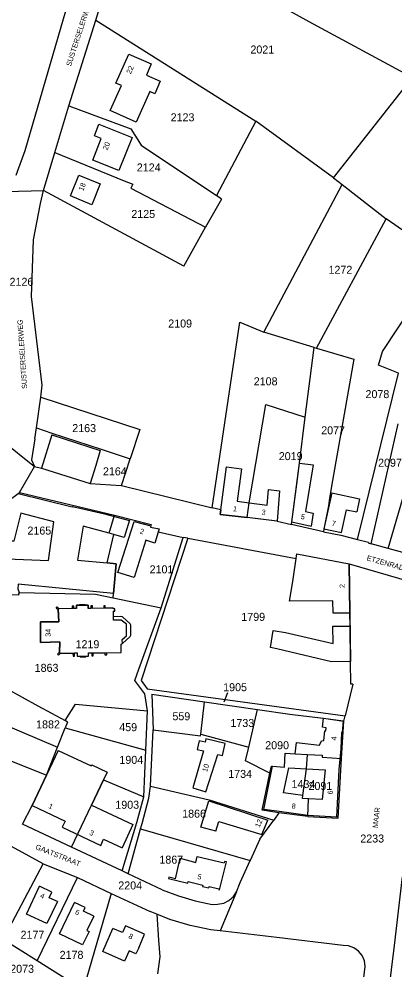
# Model space of a CAD drawing. Extents: x 191922 to 199923, y 328959 to 333350.
# Drawn here: x 193912.9 to 194039.9, y 332491.7 to 332812.5 of the extents above; entities that cross this region are included whole.
import ezdxf

# ---------------------------------------------------------------- set-up
doc = ezdxf.new("R2010")
doc.units = 0
for name, color, linetype in [('bestemmingsplangebied', 7, 'Continuous'), ('bouwvlak', 7, 'Continuous'), ('enkelbestemming', 7, 'Continuous'), ('Level 6', 7, 'Continuous'), ('maatvoering - maximum aantal wooneenheden', 7, 'Continuous'), ('Maatvoering_symbolen', 7, 'Continuous'), ('recreatiewoning', 7, 'Continuous')]:
    doc.layers.add(name, color=color, linetype=linetype)

msp = doc.modelspace()

# ---------------------------------------------------------------- linework, layer by layer
at = {"layer": 'bestemmingsplangebied'}
for p, q in [((193938.9, 332812.12), (193950.57, 332849.84)), ((193938.9, 332812.12), (193950.57, 332849.84)), ((193929.76, 332783.25), (193938.9, 332812.12)), ((193929.76, 332783.25), (193938.9, 332812.12)), ((194019.16, 332758.88), (194045.82, 332792.84)), ((194019.16, 332758.88), (194045.82, 332792.84)), ((193925.01, 332767.43), (193929.76, 332783.25)), ((193925.01, 332767.43), (193929.76, 332783.25)), ((193921.2, 332754.7), (193925.01, 332767.43)), ((193921.2, 332754.7), (193925.01, 332767.43)), ((194019.16, 332758.88), (194022.01, 332756.67)), ((194019.16, 332758.88), (194022.01, 332756.67)), ((194022.01, 332756.67), (194036.88, 332745.14)), ((194022.01, 332756.67), (194036.88, 332745.14)), ((193908.62, 332754.32), (193921.2, 332754.7)), ((193908.62, 332754.32), (193921.2, 332754.7))]:
    msp.add_line(p, q, dxfattribs=at)
for points in [[(193950.57, 332849.84), (193978.78, 332833.05), (193977.35, 332830.19), (194010.79, 332811.71), (194045.82, 332792.84)], [(193950.57, 332849.84), (193978.78, 332833.05), (193977.35, 332830.19), (194010.79, 332811.71), (194045.82, 332792.84)], [(194041.1, 332693.09), (194034.36, 332695.76), (194035.65, 332700.34), (194056.41, 332731.65), (194036.88, 332745.14)], [(194041.1, 332693.09), (194034.36, 332695.76), (194035.65, 332700.34), (194056.41, 332731.65), (194036.88, 332745.14)]]:
    msp.add_lwpolyline(points, dxfattribs=at)
at = {"layer": 'bouwvlak'}
msp.add_line((193983.36, 332585.23), (193982.14, 332582.03), dxfattribs=at)
at = {"layer": 'Level 6'}
for p, q in [((193938.9, 332812.12), (193992.93, 332778.08)), ((193992.93, 332778.08), (193979.63, 332752.92)), ((194019.16, 332758.88), (193992.93, 332778.08)), ((193995.62, 332706.82), (194022.01, 332756.67)), ((193968.56, 332729.11), (193921.2, 332754.7)), ((193981.27, 332751.77), (193979.63, 332752.92)), ((193981.27, 332751.77), (193975.9, 332742.3)), ((194013.41, 332701.5), (194036.88, 332745.14)), ((193968.56, 332729.11), (193975.9, 332742.3)), ((194012.58, 332701.75), (193995.62, 332706.82)), ((194009.6, 332678.24), (194012.58, 332701.75)), ((194012.58, 332701.75), (194013.41, 332701.5)), ((194027.24, 332636.91), (194041.1, 332693.09)), ((193918.8, 332674.61), (193920.26, 332684.94)), ((194031.82, 332635.51), (194040.93, 332675.98)), ((193918.29, 332670.92), (193918.8, 332674.61)), ((194037.63, 332633.92), (194049.12, 332673.51)), ((193907.2, 332670.29), (193918.14, 332661.6)), ((193947.49, 332655.11), (193950.48, 332664.19)), ((193913.08, 332652.78), (193918.14, 332661.6)), ((193918.14, 332661.6), (193920.49, 332660.93)), ((193920.49, 332660.93), (193936.99, 332655.81)), ((193947.49, 332655.11), (193978.2, 332647.65)), ((193912.7, 332652.49), (193913.08, 332652.78)), ((193913.08, 332652.78), (193945.2, 332645.08)), ((193981.03, 332646.96), (193978.2, 332647.65)), ((193981.03, 332646.96), (193980.81, 332645.36)), ((193945.2, 332645.08), (193957.54, 332641.95)), ((193980.81, 332645.36), (193989.94, 332644.35)), ((194000.13, 332643.07), (193989.94, 332644.35)), ((193957.54, 332641.95), (193957.31, 332641.12)), ((193957.31, 332641.12), (193960.26, 332640.52)), ((193960.26, 332640.52), (193959.97, 332639.52)), ((194000.13, 332643.07), (194004.95, 332641.95)), ((194015.78, 332639.52), (194004.95, 332641.95)), ((193959.97, 332639.52), (193968.35, 332637.64)), ((193960.91, 332613.92), (193968.35, 332637.64)), ((193969.91, 332637.33), (193968.35, 332637.64)), ((193969.91, 332637.33), (194006.55, 332630.47)), ((194015.78, 332639.52), (194021.65, 332638.33)), ((194021.65, 332638.33), (194027.24, 332636.91)), ((194030.86, 332635.77), (194031.82, 332635.51)), ((194037.63, 332633.92), (194031.82, 332635.51)), ((194042.58, 332632.58), (194037.63, 332633.92)), ((194024.67, 332612.02), (194024.42, 332628.72)), ((194024.42, 332628.72), (194057.4, 332619.1)), ((193931.41, 332614.48), (193930.86, 332614.45)), ((193930.86, 332614.45), (193930.88, 332613.61)), ((193931.43, 332613.62), (193931.41, 332614.48)), ((193933.31, 332614.76), (193932.32, 332614.74)), ((193932.32, 332614.74), (193932.33, 332613.64)), ((193935.3, 332614.93), (193933.31, 332614.89)), ((193933.31, 332614.89), (193933.31, 332614.76)), ((193935.3, 332614.78), (193935.3, 332614.93)), ((193936.23, 332614.79), (193935.3, 332614.78)), ((193936.24, 332613.67), (193936.23, 332614.79)), ((193937.7, 332614.5), (193937.13, 332614.49)), ((193937.13, 332614.49), (193937.14, 332613.68)), ((193937.71, 332613.69), (193937.7, 332614.5)), ((193941.56, 332614.56), (193941.58, 332613.74)), ((193942.06, 332614.56), (193941.56, 332614.56)), ((193942.07, 332613.75), (193942.06, 332614.56)), ((193944.74, 332617.24), (193960.91, 332613.92)), ((193930.88, 332613.61), (193926.11, 332613.54)), ((193932.33, 332613.64), (193931.43, 332613.62)), ((193937.14, 332613.68), (193936.24, 332613.67)), ((193941.58, 332613.74), (193937.71, 332613.69)), ((193944.79, 332613.78), (193942.07, 332613.75)), ((193944.87, 332609.75), (193944.81, 332612.77)), ((193945.32, 332612.77), (193944.81, 332612.77)), ((193945.32, 332612.77), (193945.32, 332613.56)), ((194024.73, 332607.68), (194024.67, 332612.02)), ((194024.91, 332595.77), (194024.73, 332607.68)), ((193926.67, 332602.41), (193926.61, 332598.54)), ((193926.61, 332598.54), (193931.15, 332598.62)), ((193931.15, 332598.62), (193931.17, 332597.57)), ((193931.65, 332598.63), (193932.55, 332598.64)), ((193931.67, 332597.57), (193931.65, 332598.63)), ((193932.55, 332598.64), (193932.56, 332597.52)), ((193936.39, 332598.66), (193937.5, 332598.67)), ((193936.4, 332597.56), (193936.39, 332598.66)), ((193937.5, 332598.67), (193937.52, 332597.62)), ((193937.97, 332598.67), (193941.9, 332598.7)), ((193937.98, 332597.62), (193937.97, 332598.67)), ((193941.9, 332598.7), (193941.91, 332597.96)), ((193942.54, 332598.71), (193947.44, 332598.75)), ((193942.55, 332597.97), (193942.54, 332598.71)), ((193931.17, 332597.57), (193931.67, 332597.57)), ((193932.56, 332597.52), (193933.56, 332597.53)), ((193933.56, 332597.53), (193933.56, 332597.29)), ((193933.56, 332597.29), (193935.51, 332597.34)), ((193935.51, 332597.55), (193936.4, 332597.56)), ((193935.51, 332597.34), (193935.51, 332597.55)), ((193937.52, 332597.62), (193937.98, 332597.62)), ((193941.91, 332597.96), (193942.55, 332597.97)), ((194025.66, 332588.15), (194023.05, 332577.39)), ((193957.76, 332584.77), (193958.24, 332572.72)), ((193957.76, 332584.77), (193975.52, 332582.2)), ((193955.75, 332565.84), (193956.3, 332579.14)), ((193974.33, 332571.3), (193975.52, 332582.2)), ((193975.52, 332582.2), (193993.47, 332579.53)), ((193990.58, 332566.86), (193993.47, 332579.53)), ((193929.35, 332575.28), (193928.48, 332575.84)), ((194022.64, 332575.67), (194023.05, 332577.39)), ((193925.95, 332566.87), (193928.57, 332573.36)), ((193929.35, 332575.28), (193928.57, 332573.36)), ((193928.57, 332573.36), (193955.75, 332565.84)), ((194021.85, 332563.06), (194022.64, 332575.67)), ((193974.33, 332571.3), (193990.58, 332566.86)), ((193894.86, 332568.37), (193922.2, 332557.47)), ((193922.2, 332557.47), (193925.95, 332566.87)), ((193955.13, 332550.11), (193955.75, 332565.84)), ((193917.36, 332547.17), (193922.2, 332557.47)), ((193914.15, 332540.89), (193917.36, 332547.17)), ((193930.64, 332533.15), (193937.4, 332547.32)), ((193952.7, 332541.42), (193955.13, 332550.11)), ((194000.7, 332544.69), (193998.99, 332542.28)), ((194010.48, 332543.46), (194000.7, 332544.69)), ((193930.64, 332533.15), (193914.15, 332540.89)), ((193947.76, 332525.12), (193952.7, 332541.42)), ((193994.21, 332535.82), (193998.99, 332542.28)), ((193949.84, 332524.15), (193953.98, 332539.26)), ((193953.98, 332539.26), (193990.96, 332528.6)), ((193921.13, 332527.48), (193904.28, 332536.68)), ((193994.21, 332535.82), (193990.96, 332528.6)), ((193947.76, 332525.12), (193930.64, 332533.15)), ((193907.56, 332501.92), (193921.13, 332527.48)), ((193921.13, 332527.48), (193932.67, 332522.86)), ((193949.84, 332524.15), (193947.76, 332525.12)), ((193919.08, 332494.73), (193932.67, 332522.86)), ((193932.67, 332522.86), (193944.08, 332517.53)), ((193961.31, 332518.77), (193949.84, 332524.15)), ((193986.4, 332518.11), (193980.81, 332504.92)), ((193985.31, 332516.45), (193986.4, 332518.11)), ((193944.08, 332517.53), (193934.6, 332485.04)), ((193944.08, 332517.53), (193957.25, 332511.39)), ((193982.06, 332514.18), (193983.83, 332515.11)), ((193983.83, 332515.11), (193985.31, 332516.45)), ((193980, 332513.91), (193982.06, 332514.18)), ((193959.46, 332510.51), (193957.25, 332511.39)), ((193959.46, 332510.51), (193960, 332501.75)), ((193963.9, 332508.76), (193959.46, 332510.51)), ((193980.81, 332504.92), (193977.76, 332505.28)), ((194000, 332502.65), (193980.81, 332504.92)), ((193919.08, 332494.73), (193907.56, 332501.92)), ((194026.01, 332499.14), (194024.18, 332499.79)), ((194027.58, 332498.03), (194026.01, 332499.14)), ((194028.8, 332496.52), (194027.58, 332498.03)), ((194029.56, 332494.74), (194028.8, 332496.52)), ((193934.6, 332485.04), (193919.08, 332494.73)), ((194024.91, 332452.08), (194029.81, 332492.83)), ((194029.81, 332492.83), (194029.56, 332494.74))]:
    msp.add_line(p, q, dxfattribs=at)
for points in [[(193911.94, 332759.78), (193914.99, 332768.14), (193934.73, 332835.82), (193942.82, 332859.76), (193950.74, 332892.58), (193956.44, 332923.59)], [(193929.76, 332783.25), (193950.74, 332775.43), (193954.2, 332769.94), (193979.63, 332752.92)], [(193925.01, 332767.43), (193948.4, 332757.95), (193951.39, 332756.77), (193950.71, 332755.44), (193975.9, 332742.3)], [(193920.26, 332684.94), (193920.75, 332688.95), (193917.11, 332718.91), (193917.84, 332738.05), (193920.24, 332750.26), (193921.2, 332754.7)], [(193978.2, 332647.65), (193987.46, 332710.25), (193995.62, 332706.82)], [(194013.41, 332701.5), (194026, 332697.76), (194018.85, 332656.77), (194017.76, 332650.84), (194017.39, 332648.25), (194015.85, 332640.36), (194015.78, 332639.52)], [(193920.26, 332684.94), (193953.76, 332674.05), (193950.48, 332664.19)], [(193989.94, 332644.35), (193990.63, 332649.31), (193996.33, 332682.42), (194009.6, 332678.24)], [(194004.95, 332641.95), (194007.63, 332662.7), (194009.6, 332678.24)], [(193918.8, 332674.61), (193924.06, 332672.75), (193940.69, 332667.44), (193950.48, 332664.19)], [(193918.29, 332670.92), (193917.17, 332663.84), (193918.14, 332661.6)], [(193936.99, 332655.81), (193947.38, 332655.13), (193947.49, 332655.11)], [(193944.74, 332617.24), (193944.87, 332618.66), (193945.7, 332628.72), (193942.68, 332629.01), (193944.98, 332638.58), (193943.39, 332639.01), (193945.2, 332645.08)], [(193969.91, 332637.33), (193954.23, 332589.31), (193956.21, 332586.54), (194023.05, 332577.39)], [(194027.24, 332636.91), (194030.96, 332636.04), (194030.86, 332635.77)], [(194006.55, 332630.47), (194006.8, 332632.07), (194024.42, 332628.72)], [(193912.77, 332618.11), (193912.99, 332619.07), (193938.75, 332618.52), (193944.74, 332617.24)], [(193926.11, 332613.54), (193926.36, 332609.18), (193920.21, 332609.15), (193920.24, 332602.17), (193926.67, 332602.41)], [(193945.32, 332613.56), (193944.81, 332613.57), (193944.79, 332613.78)], [(193956.3, 332579.14), (193955.38, 332584.85), (193952.04, 332589.3), (193953.37, 332593.12), (193960.91, 332613.92)], [(193947.93, 332601.82), (193947.71, 332603.16), (193949.25, 332604.42), (193949.24, 332608.34), (193947.39, 332609.74), (193944.87, 332609.75)], [(193947.44, 332598.75), (193947.41, 332601.65), (193947.93, 332601.82)], [(194025.66, 332588.15), (194025.01, 332588.07), (194024.91, 332595.77)], [(193893.88, 332594.57), (193908.72, 332586.63), (193919.29, 332580.8), (193928.48, 332575.84)], [(193886.28, 332583.52), (193892.82, 332580.84), (193900.66, 332577.51), (193925.95, 332566.87)], [(193928.48, 332575.84), (193931.97, 332581.36), (193956.3, 332579.14)], [(193993.47, 332579.53), (194004.34, 332577.99), (194008.98, 332577.38), (194015.72, 332576.63), (194022.64, 332575.67)], [(193957.31, 332553.75), (193957.32, 332553.83), (193958.24, 332572.72)], [(193958.24, 332572.72), (193974.25, 332570.63), (193974.33, 332571.3)], [(193997.66, 332558.07), (193989.47, 332562.21), (193990.58, 332566.86)], [(193997.66, 332558.07), (193998.15, 332560.47), (193998.56, 332560.49), (194002.56, 332560.13), (194002.85, 332564.83), (194006.22, 332564.61), (194010.37, 332564.38)], [(194010.48, 332543.46), (194010.74, 332549.48), (194008.65, 332549.59), (194008.72, 332550.6), (194009.97, 332559.54), (194010.37, 332564.38)], [(194010.37, 332564.38), (194015.33, 332564.12), (194015.3, 332563.45), (194021.85, 332563.06)], [(194010.48, 332543.46), (194020.7, 332542.9), (194021.85, 332563.06)], [(194000.7, 332544.69), (193995.04, 332545.62), (193997.66, 332558.07)], [(193937.4, 332547.32), (193941.41, 332555.8), (193955.13, 332550.11)], [(193953.98, 332539.26), (193954.49, 332541.11), (193956.79, 332549.67), (193957.31, 332553.75)], [(193957.31, 332553.75), (193977.18, 332549.04), (193998.99, 332542.28)], [(193986.4, 332518.11), (193987.62, 332521.23), (193990.96, 332528.6)], [(194037.73, 332483.55), (194039.71, 332500), (194042.48, 332523.14)], [(193961.31, 332518.77), (193966.77, 332516.65), (193972.39, 332514.98), (193978.12, 332513.79), (193980, 332513.91)], [(193977.76, 332505.28), (193970.76, 332506.72), (193963.9, 332508.76)], [(194024.18, 332499.79), (194022.43, 332500), (194000, 332502.65)], [(193960, 332501.75), (193960.54, 332496.12), (193959.69, 332490.41)]]:
    msp.add_lwpolyline(points, dxfattribs=at)
at = {"layer": 'recreatiewoning'}
for p, q in [((193930.28, 332752.82), (193933.13, 332759.89)), ((193933.13, 332759.89), (193940.38, 332756.95)), ((193938.82, 332661.94), (193936.99, 332655.81)), ((194000.89, 332653.3), (194000.13, 332643.07)), ((194018.52, 332652.72), (194015.89, 332640.53)), ((194018.52, 332652.72), (194027.93, 332650.69)), ((194027.93, 332650.69), (194026.96, 332646.22)), ((194021.85, 332639.24), (194023.53, 332646.93)), ((194023.54, 332646.96), (194026.96, 332646.22)), ((194012.25, 332645.76), (194011.63, 332641.46)), ((194000.13, 332643.07), (194000, 332643.09)), ((194005.02, 332642.89), (194011.63, 332641.46)), ((194015.89, 332640.53), (194021.85, 332639.24)), ((193958.84, 332635.66), (193955.74, 332636.67)), ((194004.24, 332616.14), (194005.39, 332622.74)), ((193932.32, 332614.74), (193936.23, 332614.79)), ((193932.33, 332613.64), (193932.32, 332614.74)), ((193936.23, 332614.79), (193936.24, 332613.67)), ((193932.33, 332613.64), (193926.47, 332613.55)), ((194024.67, 332612.02), (194018.98, 332612.02)), ((194018.95, 332607.65), (194024.73, 332607.68)), ((193926.95, 332598.55), (193932.55, 332598.64)), ((194000, 332600.02), (193997.82, 332600.54)), ((194000, 332545.26), (193995.57, 332545.88)), ((193951.4, 332540.74), (193947.75, 332532.86)), ((193973.09, 332529.99), (193982.19, 332527.82)), ((193953.34, 332499.17), (193952.42, 332497.16)), ((193953.34, 332499.17), (193953.7, 332500))]:
    msp.add_line(p, q, dxfattribs=at)
for points in [[(193943.69, 332781.6), (193947.51, 332790.08), (193945.65, 332790.92), (193950, 332800.67)], [(193950, 332800.67), (193957.54, 332797.35), (193955.93, 332793.6), (193960.64, 332791.55)], [(193960.64, 332791.55), (193958.81, 332787.33), (193957.12, 332788.06), (193952.53, 332777.7), (193943.69, 332781.6)], [(193937.84, 332764.9), (193940.73, 332772.25), (193938.43, 332773.12), (193939.94, 332776.99)], [(193939.94, 332776.99), (193951.11, 332772.57), (193946.68, 332761.4), (193937.84, 332764.9)], [(193940.38, 332756.95), (193937.53, 332749.88), (193930.28, 332752.82)], [(193923.97, 332672.24), (193920.49, 332660.93), (193936.99, 332655.81)], [(193923.97, 332672.24), (193940.32, 332666.92), (193938.82, 332661.94)], [(194005.02, 332642.89), (194006.74, 332655.57), (194007.63, 332662.7), (194012.26, 332662.11), (194009.66, 332646.32), (194012.25, 332645.76)], [(193980.81, 332645.36), (193981.03, 332646.96), (193983.02, 332661.41), (193988.09, 332660.73), (193986.6, 332649.81), (193990.63, 332649.31), (193996.68, 332648.52), (193997.14, 332653.79), (194000.89, 332653.3)], [(193909.87, 332618.24), (193902.41, 332618.54), (193902.97, 332631.61), (193903.65, 332631.59), (193909.62, 332650.2), (193912.7, 332652.49), (193930.93, 332647.91), (193930.96, 332648.06), (193941.3, 332645.7), (193950.27, 332643.37)], [(193903.65, 332631.59), (193908.82, 332631.34), (193908.77, 332630.44), (193922.85, 332629.86), (193924.69, 332642.89), (193913.55, 332645.79), (193911.16, 332636.34), (193905.19, 332636.34)], [(193950.28, 332643.39), (193948.44, 332637.64), (193944.98, 332638.58), (193943.39, 332639.01), (193934.58, 332641.46), (193932.72, 332629.98), (193942.68, 332629.01), (193945.7, 332628.72), (193944.87, 332618.66), (193912.67, 332621.82), (193912.49, 332620.26), (193912.99, 332619.07), (193912.77, 332618.11), (193909.87, 332618.24)], [(194000, 332643.09), (193989.94, 332644.35), (193980.81, 332645.36)], [(193955.74, 332636.67), (193951.87, 332624.13), (193946.35, 332625.81), (193951.77, 332642.96)], [(193951.78, 332642.97), (193957.45, 332641.49), (193957.31, 332641.12), (193960.26, 332640.52), (193958.84, 332635.66)], [(194005.39, 332622.74), (194006.8, 332632.07), (194024.42, 332628.72), (194024.91, 332595.77), (194018.41, 332595.67), (194000, 332600.02)], [(194018.98, 332612.02), (194018.96, 332616.18), (194004.24, 332616.14)], [(193926.95, 332598.55), (193926.27, 332597.87), (193925.92, 332598.22), (193926.62, 332598.91), (193926.67, 332602.41), (193920.24, 332602.17), (193920.21, 332609.15), (193926.36, 332609.18), (193926.13, 332613.19), (193925.43, 332613.81), (193925.79, 332614.19), (193926.47, 332613.55)], [(193932.55, 332598.64), (193932.56, 332597.52), (193936.4, 332597.56), (193936.39, 332598.66), (193947.44, 332598.75), (193947.41, 332601.65), (193947.93, 332601.82), (193950.5, 332604.16), (193950.7, 332604.6), (193950.67, 332608.03), (193950.48, 332608.49), (193947.83, 332610.8), (193947.37, 332610.97), (193944.81, 332610.83), (193944.81, 332612.77), (193945.32, 332612.77), (193945.32, 332613.56), (193944.81, 332613.57), (193944.79, 332613.78), (193936.24, 332613.67)], [(193997.82, 332600.54), (193998.73, 332606.22), (194002.87, 332605.59), (194019.02, 332601.82), (194018.95, 332607.65)], [(193995.57, 332545.88), (193998.56, 332560.49), (194002.56, 332560.13), (194002.85, 332564.83), (194006.22, 332564.61), (194006.68, 332568.47), (194014.37, 332567.55), (194015.13, 332569), (194015.87, 332569.09), (194016.22, 332572.36), (194016.58, 332572.32), (194016.69, 332573.4), (194015.4, 332573.56), (194015.72, 332576.63), (194022.36, 332575.71)], [(194022.36, 332575.71), (194022.06, 332571.84), (194021.83, 332571.86), (194021.59, 332566.3), (194020.92, 332559.38), (194020.1, 332543.2), (194010.49, 332543.8), (194000, 332545.26)], [(193980.03, 332564.43), (193981.67, 332564.05), (193982.6, 332568.07), (193976.04, 332569.63), (193975.82, 332568.56), (193973.74, 332569.05), (193973.05, 332566.12), (193975.23, 332565.61), (193971.62, 332553.1), (193975.99, 332551.84), (193980.03, 332564.43)], [(193926.12, 332565.78), (193917.36, 332547.17), (193928.49, 332541.93), (193927.52, 332539.87), (193940.55, 332533.73), (193941.46, 332535.78), (193947.75, 332532.86)], [(193926.12, 332565.78), (193937.3, 332560.54), (193937.49, 332560.93), (193942.69, 332558.48), (193941.41, 332555.8), (193937.4, 332547.32), (193951.4, 332540.74)], [(194016.29, 332559.19), (194015.34, 332549.24), (194010.74, 332549.48), (194008.65, 332549.59), (194008.72, 332550.6), (194002.2, 332551.48), (194004.06, 332559.9), (194009.97, 332559.54), (194016.29, 332559.19)], [(193979.37, 332538.51), (193974.28, 332539.92), (193977.03, 332548.71), (193997, 332542.22)], [(193979.37, 332538.51), (193980.37, 332541.78), (193994.93, 332537.37), (193997, 332542.22)], [(193965.72, 332522.47), (193963.49, 332523.01), (193963.37, 332522.52), (193969.93, 332520.95), (193970.05, 332521.53), (193974.98, 332520.32), (193974.88, 332519.9), (193977.02, 332519.37), (193977.16, 332519.82), (193980.36, 332519.04), (193980.3, 332518.81), (193980.62, 332518.74), (193982.99, 332528.13), (193982.32, 332528.3), (193982.19, 332527.82)], [(193965.72, 332522.47), (193967.4, 332529.43), (193972.59, 332527.9), (193973.09, 332529.99)], [(193925.89, 332514.78), (193922.36, 332507.36), (193915.48, 332510.57), (193919.87, 332519.93)], [(193925.89, 332514.78), (193923.15, 332516.06), (193924.05, 332517.97), (193919.87, 332519.93)], [(193934.4, 332500.14), (193926.63, 332503.84), (193931.65, 332514.4)], [(193938.15, 332509.9), (193934.7, 332511.5), (193935.26, 332512.72), (193931.65, 332514.4)], [(193938.15, 332509.9), (193935.8, 332505.02), (193936.58, 332504.66), (193934.4, 332500.14)], [(193948.58, 332494.68), (193941.19, 332497.92), (193944.65, 332505.7)], [(193953.7, 332500), (193955.34, 332503.75), (193948.86, 332506.59), (193947.85, 332504.29), (193944.65, 332505.7)], [(193952.42, 332497.16), (193950.13, 332498.17), (193948.58, 332494.68)]]:
    msp.add_lwpolyline(points, dxfattribs=at)

# ---------------------------------------------------------------- texts
at = {"layer": 'enkelbestemming'}
for s, p in [('2021', (193991.08, 332800.88)), ('2123', (193964.14, 332778)), ('2124', (193952.71, 332761.09)), ('2125', (193950.86, 332745.39)), ('1272', (194017.44, 332726.56)), ('2126', (193909.73, 332722.51)), ('2109', (193963.33, 332708.44)), ('2108', (193992.2, 332688.93)), ('2078', (194029.94, 332684.62)), ('2163', (193930.91, 332673.15)), ('2077', (194014.99, 332672.41)), ('2019', (194000.65, 332663.69)), ('2097', (194034.2, 332661.47)), ('2164', (193941.27, 332658.57)), ('2165', (193915.78, 332638.58)), ('2101', (193957.03, 332625.5)), ('1799', (193988, 332609.48)), ('1219', (193932.03, 332600.25)), ('1863', (193918.22, 332592.27)), ('1905', (193981.88, 332585.75)), ('1882', (193918.71, 332573.2)), ('559', (193964.74, 332575.94)), ('1733', (193984.33, 332573.67)), ('459', (193946.78, 332572.26)), ('2090', (193996.08, 332566.17)), ('1904', (193946.83, 332561.23)), ('1734', (193983.59, 332556.49)), ('1434', (194004.96, 332553.06)), ('2091', (194010.69, 332552.42)), ('1903', (193945.46, 332546.08)), ('1866', (193968.03, 332543.07)), ('2233', (194028.19, 332534.69)), ('1867', (193960.34, 332527.56)), ('2204', (193946.46, 332518.86)), ('2177', (193913.45, 332502.23)), ('2178', (193926.65, 332495.45)), ('2073', (193909.96, 332490.74))]:
    msp.add_text(s, height=2.7, rotation=0, dxfattribs=at).set_placement(p)
at = {"layer": 'maatvoering - maximum aantal wooneenheden'}
for s, rotation, p in [('22', 65.9735, (193950.67, 332793.82)), ('20', 68.5714, (193942.76, 332768.12)), ('18', 68.0283, (193934.56, 332754.34)), ('1', 353.7358, (193985.14, 332646.49)), ('3', 352.875, (193994.77, 332645.36)), ('5', 347.8132, (194007.96, 332643.89)), ('7', 347.8132, (194018.4, 332641.63)), ('2', 345.3936, (193953.62, 332638.98)), ('2', 90.8602, (194022.94, 332620.57)), ('34', 90.2294, (193923.63, 332604.12)), ('4', 87.5353, (194020.11, 332569.08)), ('10', 72.2357, (193976.39, 332558.34)), ('6', 87.1319, (194018.88, 332550.86)), ('1', 334.7683, (193922.7, 332546.43)), ('8', 352.1212, (194004.92, 332546.19)), ('12', 66.8993, (193994.15, 332539.61)), ('3', 334.7683, (193936.5, 332537.41)), ('5', 346.1585, (193973.05, 332522.44)), ('4', 334.9485, (193919.87, 332516.17)), ('6', 335.1008, (193931.67, 332510.64)), ('8', 336.41, (193949.73, 332502.49))]:
    msp.add_text(s, height=1.75, rotation=rotation, dxfattribs=at).set_placement(p)
at = {"layer": 'Maatvoering_symbolen'}
for s, rotation, p in [('SUSTERSELERWEG', 72.0545, (193930.46, 332796.4)), ('SUSTERSELERWEG', 93.9018, (193915.7, 332687.78)), ('ETZENRADERSTRAAT', 344.0861, (194030.2, 332629.95)), ('MAAR', 83.5648, (194034.07, 332539.52)), ('GAATSTRAAT', 338.2092, (193918.32, 332532.54))]:
    msp.add_text(s, height=1.75, rotation=rotation, dxfattribs=at).set_placement(p)

doc.saveas('drawing.dxf')
